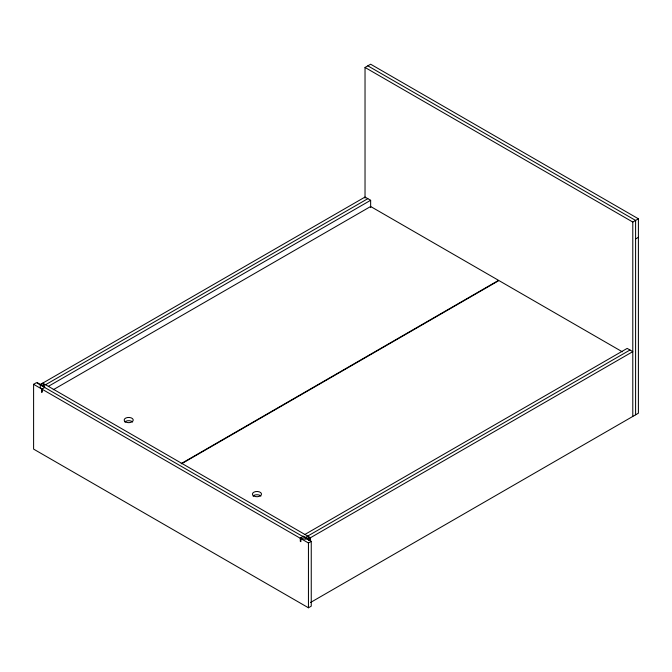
<?xml version="1.0" encoding="UTF-8"?>
<svg xmlns="http://www.w3.org/2000/svg" width="672" height="672" viewBox="0 0 672 672"><rect width="100%" height="100%" fill="white"/><g stroke="black" fill="none" stroke-linecap="round" stroke-linejoin="round"><path stroke-width="1.01" d="M304.181 537.281L304.87 537.802L306.986 536.592L309.666 538.138L309.666 540.565M365.03 198.097L365.03 67.452L370.642 64.218L638.4 218.803L638.4 413.196L310.514 602.498M33.6 384.308L36.406 382.687L311.254 541.363L311.254 606.169L308.448 607.782L33.6 449.106L33.6 384.308L308.448 542.984L311.254 541.363M39.95 384.737L365.03 197.047L370.642 200.29L370.642 207.606M45.562 384.737L367.836 198.668M41.546 388.693L41.546 391.936L42.025 392.263L42.025 389.021L44.705 387.475M48.367 386.35L370.642 200.29M53.222 389.752L370.642 206.497L498.59 280.358L181.171 463.621M181.49 463.806L498.91 280.552L622.322 351.8M365.03 67.452L632.789 222.046L638.4 218.803M635.594 238.938L638.4 237.317M304.903 534.458L627.178 348.398L632.789 351.641L307.709 539.322M300.863 538.415L300.863 541.657L300.3 541.38L300.3 538.138L302.98 536.592M307.709 536.08L629.983 350.02M300.3 538.138L304.987 539.255L309.666 538.138M367.836 65.831L635.594 220.424L635.594 414.817M42.756 383.116L310.514 537.701L310.514 540.834M37.271 382.628L44.705 386.921M302.954 536.021L310.388 540.313M42.025 389.021C39.564 388.055 39.564 384.577 42.025 383.611L44.705 385.157L42.697 386.316M632.789 222.046L632.789 416.438M309.439 538.247L309.439 539.868M309.103 538.415L309.103 540.036M308.876 538.524L308.876 540.145M308.624 538.616L308.624 540.238M308.448 542.984L308.448 607.782M300.527 538.247L300.527 541.489M41.832 388.886L41.832 392.129M253.042 496.037A4.536 2.621 0 0 1 260.896 496.037M124.774 421.982A4.536 2.621 0 0 1 132.628 421.982M253.756 495.953A4.536 2.621 0 0 0 261.349 494.777A4.536 2.621 0 0 0 255.788 491.576A4.536 2.621 0 0 0 253.756 495.953M125.488 421.898A4.536 2.621 0 0 0 133.081 420.722A4.536 2.621 0 0 0 127.52 417.522A4.536 2.621 0 0 0 125.488 421.898"/></g></svg>
